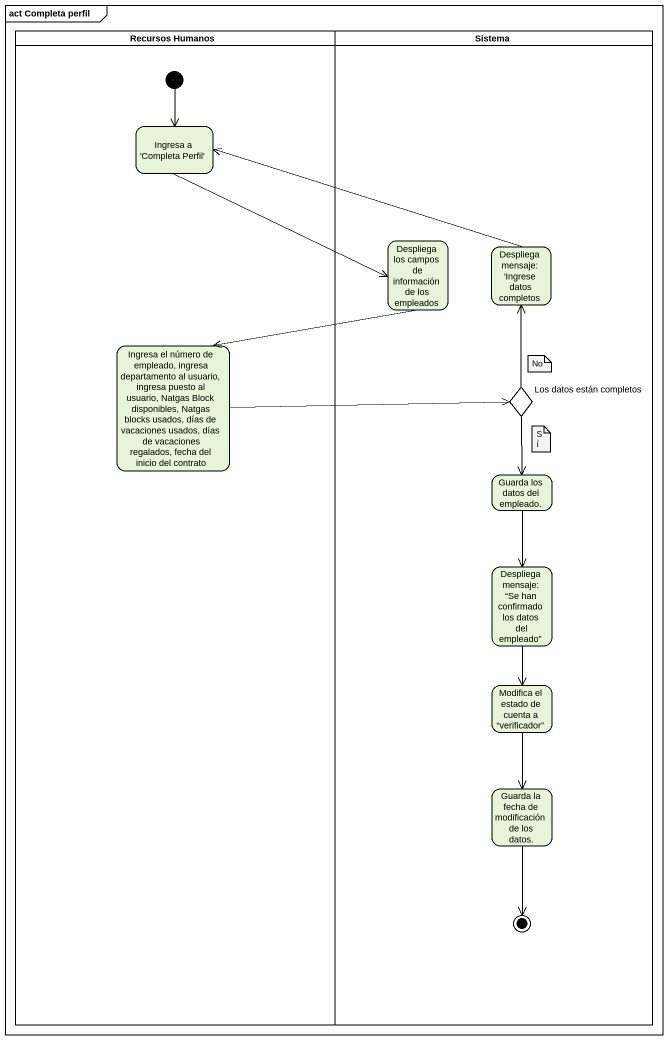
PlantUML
@startuml
mainframe act Completa perfil
hide empty description
state "Recursos Humanos" as Recursos_Humanos <<partition>> {
  state "Ingresa a 'Completa Perfil'" as Ingresa_a_Completa_Perfil
  state "Ingresa el número de empleado, ingresa departamento al usuario, ingresa puesto al usuario, Natgas Block disponibles, Natgas blocks usados, días de vacaciones usados, días de vacaciones regalados, fecha del inicio del contrato" as Ingresa_el_número_de
  [*] --> Ingresa_a_Completa_Perfil
}
state Sistema <<partition>> {
  state "Despliega los campos de información de los empleados" as Despliega_los_campos_de
  state "Despliega mensaje: 'Ingrese datos completos" as Despliega_mensaje_Ingrese
  state "Los datos están completos" as Los_datos_están_completos <<choice>>
  state "Guarda los datos del empleado." as Guarda_los_datos_del
  state "Despliega mensaje: “Se han confirmado los datos del empleado”" as Despliega_mensaje_Se_han
  state "Modifica el estado de cuenta a “verificador”" as Modifica_el_estado_de
  state "Guarda la fecha de modificación de los datos." as Guarda_la_fecha_de
  Guarda_la_fecha_de --> [*]
}
Ingresa_a_Completa_Perfil -right-> Despliega_los_campos_de
Despliega_los_campos_de -left-> Ingresa_el_número_de
Despliega_mensaje_Ingrese -left-> Ingresa_a_Completa_Perfil
Ingresa_el_número_de -right-> Los_datos_están_completos
Los_datos_están_completos -up-> Despliega_mensaje_Ingrese
Los_datos_están_completos --> Guarda_los_datos_del
Guarda_los_datos_del --> Despliega_mensaje_Se_han
Despliega_mensaje_Se_han --> Modifica_el_estado_de
Modifica_el_estado_de --> Guarda_la_fecha_de
note as N1
  No
end note
note as N2
  Sí
end note
@enduml
